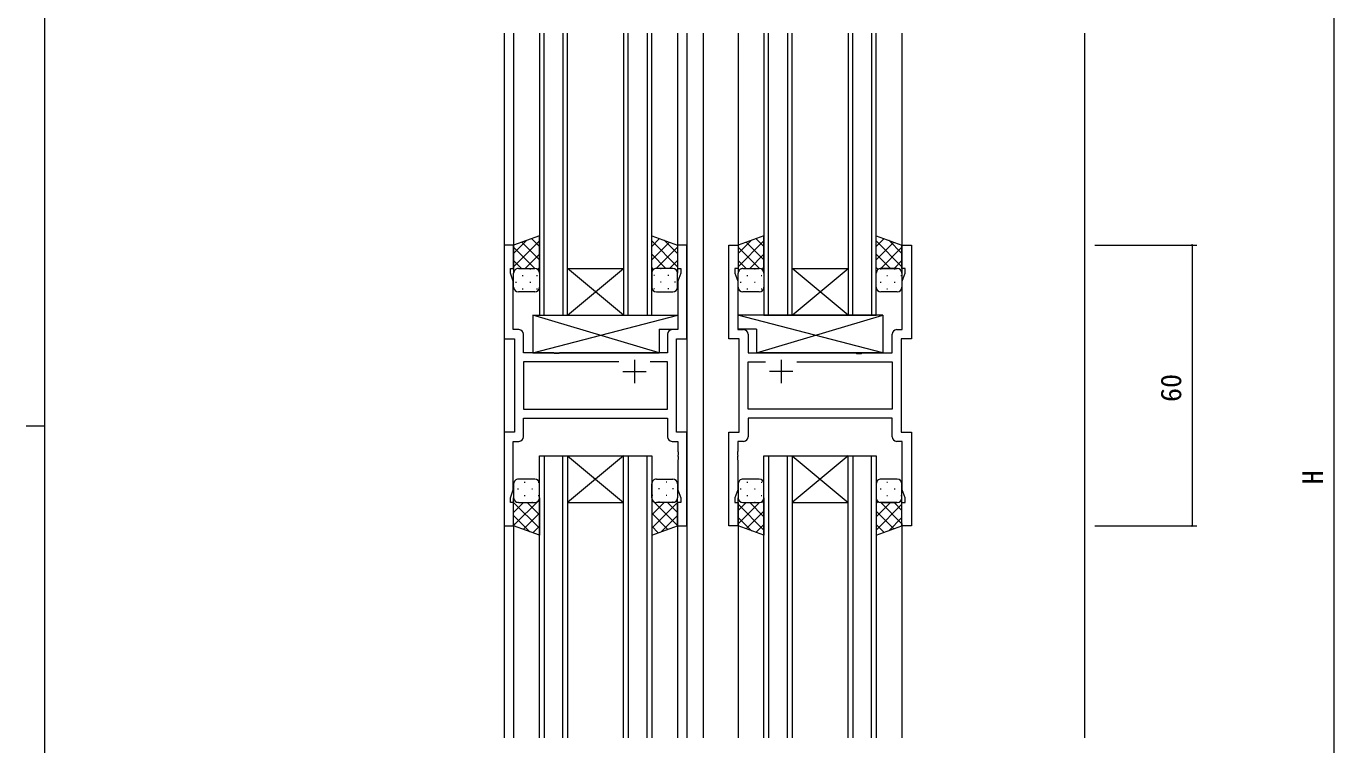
# Model space of a CAD drawing. Units: millimetres, scale not verified. Extents: x -567 to 567, y -403 to 403.
# Drawn here: x -566.7 to -287.2, y -44.1 to 109.4 of the extents above; entities that cross this region are included whole.
import ezdxf
from ezdxf.enums import TextEntityAlignment as Align

# ---------------------------------------------------------------- set-up
doc = ezdxf.new("R2010")
doc.units = ezdxf.units.MM
doc.header["$LTSCALE"] = 2
for name, color, linetype, lineweight in [('0-1_USER1', 2, 'Continuous', 9), ('0-2_YKK_ZWAK', 4, 'Continuous', 9), ('0-3_YKK_11', 6, 'Continuous', 9), ('0-4_YKK_12', 7, 'Continuous', 9), ('0-5_YKK_13', 7, 'Continuous', 9)]:
    doc.layers.add(name, color=color, linetype=linetype, lineweight=lineweight)
doc.styles.add('ＭＳ ゴシック', font='')
doc.styles.get('ＭＳ ゴシック').set_extended_font_data('MS Gothic')

msp = doc.modelspace()

# ---------------------------------------------------------------- linework, layer by layer
at = {"layer": '0-1_USER1'}
for p, q in [((-464.531, 107.86), (-464.531, -42.64)), ((-462.531, 107.86), (-462.531, 62.11)), ((-456.031, 47.61), (-456.031, 107.86)), ((-452.031, 107.86), (-452.031, 47.61)), ((-438.031, 47.61), (-438.031, 107.86)), ((-434.031, 107.86), (-434.031, 47.61)), ((-427.531, 107.86), (-427.531, 62.11)), ((-425.531, 107.86), (-425.531, -42.64)), ((-422.031, 107.86), (-422.031, -42.64)), ((-414.531, 107.86), (-414.531, 62.11)), ((-408.031, 47.61), (-408.031, 107.86)), ((-404.031, 107.86), (-404.031, 47.61)), ((-390.031, 47.61), (-390.031, 107.86)), ((-386.031, 107.86), (-386.031, 47.61)), ((-379.531, 107.86), (-379.531, 62.11)), ((-340.531, 107.86), (-340.531, -42.64)), ((-451.031, 57.61), (-439.031, 57.61)), ((-451.031, 47.61), (-439.031, 57.61)), ((-439.031, 47.61), (-451.031, 57.61)), ((-403.031, 57.61), (-391.031, 57.61)), ((-403.031, 47.61), (-391.031, 57.61)), ((-391.031, 47.61), (-403.031, 57.61)), ((-451.031, 47.61), (-439.031, 47.61)), ((-403.031, 47.61), (-391.031, 47.61)), ((-456.031, 17.61), (-456.031, -42.64)), ((-452.031, -42.64), (-452.031, 17.61)), ((-451.031, 17.61), (-439.031, 17.61)), ((-451.031, 17.61), (-439.031, 7.61)), ((-439.031, 17.61), (-451.031, 7.61)), ((-438.031, 17.61), (-438.031, -42.64)), ((-434.031, -42.64), (-434.031, 17.61)), ((-408.031, 17.61), (-408.031, -42.64)), ((-404.031, -42.64), (-404.031, 17.61)), ((-403.031, 17.61), (-391.031, 17.61)), ((-403.031, 17.61), (-391.031, 7.61)), ((-391.031, 17.61), (-403.031, 7.61)), ((-390.031, 17.61), (-390.031, -42.64)), ((-386.031, -42.64), (-386.031, 17.61)), ((-451.031, 7.61), (-439.031, 7.61)), ((-403.031, 7.61), (-391.031, 7.61)), ((-462.531, 3.11), (-462.531, -42.64)), ((-427.531, 3.11), (-427.531, -42.64)), ((-414.531, 3.11), (-414.531, -42.64)), ((-379.531, 3.11), (-379.531, -42.64))]:
    msp.add_line(p, q, dxfattribs=at)
for points in [[(-457.031, 107.86), (-457.031, 47.61), (-451.031, 47.61), (-451.031, 107.86)], [(-439.031, 107.86), (-439.031, 47.61), (-433.031, 47.61), (-433.031, 107.86)], [(-409.031, 107.86), (-409.031, 47.61), (-403.031, 47.61), (-403.031, 107.86)], [(-391.031, 107.86), (-391.031, 47.61), (-385.031, 47.61), (-385.031, 107.86)], [(-457.031, -42.64), (-457.031, 17.61), (-451.031, 17.61), (-451.031, -42.64)], [(-439.031, -42.64), (-439.031, 17.61), (-433.031, 17.61), (-433.031, -42.64)], [(-409.031, -42.64), (-409.031, 17.61), (-403.031, 17.61), (-403.031, -42.64)], [(-391.031, -42.64), (-391.031, 17.61), (-385.031, 17.61), (-385.031, -42.64)]]:
    msp.add_lwpolyline(points, dxfattribs=at)
at = {"layer": '0-2_YKK_ZWAK'}
for p, q in [((-462.531, 60.807), (-459.698, 63.641)), ((-462.531, 57.979), (-457.031, 63.479)), ((-458.011, 57.61), (-462.531, 62.131)), ((-457.031, 59.459), (-460.809, 63.237)), ((-457.031, 62.287), (-458.735, 63.991)), ((-433.031, 62.287), (-431.328, 63.991)), ((-427.531, 57.979), (-433.031, 63.479)), ((-433.031, 59.459), (-429.254, 63.237)), ((-432.052, 57.61), (-427.531, 62.131)), ((-427.531, 60.807), (-430.365, 63.641)), ((-414.531, 60.807), (-411.698, 63.641)), ((-414.531, 57.979), (-409.031, 63.479)), ((-410.011, 57.61), (-414.531, 62.131)), ((-409.031, 59.459), (-412.809, 63.237)), ((-409.031, 62.287), (-410.735, 63.991)), ((-385.031, 62.287), (-383.328, 63.991)), ((-379.531, 57.979), (-385.031, 63.479)), ((-385.031, 59.459), (-381.254, 63.237)), ((-384.052, 57.61), (-379.531, 62.131)), ((-379.531, 60.807), (-382.365, 63.641)), ((-460.84, 57.61), (-462.531, 59.302)), ((-460.071, 57.61), (-457.031, 60.65)), ((-429.992, 57.61), (-433.031, 60.65)), ((-429.223, 57.61), (-427.531, 59.302)), ((-412.84, 57.61), (-414.531, 59.302)), ((-412.071, 57.61), (-409.031, 60.65)), ((-381.992, 57.61), (-385.031, 60.65)), ((-381.223, 57.61), (-379.531, 59.302)), ((-462.531, 53.61), (-462.531, 56.61)), ((-461.946, 57.52), (-461.911, 57.52)), ((-461.531, 57.61), (-458.031, 57.61)), ((-461.531, 57.61), (-458.031, 57.61)), ((-460.696, 56.105), (-460.496, 56.105)), ((-459.081, 57.52), (-458.881, 57.52)), ((-457.666, 56.105), (-457.466, 56.105)), ((-457.438, 57.415), (-457.031, 57.822)), ((-457.031, 56.631), (-457.032, 56.631)), ((-457.031, 56.61), (-457.031, 53.61)), ((-432.625, 57.415), (-433.031, 57.822)), ((-433.031, 56.631), (-433.031, 56.631)), ((-433.031, 56.61), (-433.031, 53.61)), ((-432.396, 56.105), (-432.596, 56.105)), ((-428.531, 57.61), (-432.031, 57.61)), ((-428.531, 57.61), (-432.031, 57.61)), ((-430.981, 57.52), (-431.181, 57.52)), ((-429.366, 56.105), (-429.566, 56.105)), ((-428.117, 57.52), (-428.151, 57.52)), ((-427.531, 53.61), (-427.531, 56.61)), ((-414.531, 53.61), (-414.531, 56.61)), ((-413.946, 57.52), (-413.911, 57.52)), ((-413.531, 57.61), (-410.031, 57.61)), ((-413.531, 57.61), (-410.031, 57.61)), ((-412.696, 56.105), (-412.496, 56.105)), ((-411.081, 57.52), (-410.881, 57.52)), ((-409.666, 56.105), (-409.466, 56.105)), ((-409.438, 57.415), (-409.031, 57.822)), ((-409.031, 56.631), (-409.032, 56.631)), ((-409.031, 56.61), (-409.031, 53.61)), ((-384.625, 57.415), (-385.031, 57.822)), ((-385.031, 56.631), (-385.031, 56.631)), ((-385.031, 53.61), (-385.031, 56.61)), ((-384.211, 57.52), (-384.011, 57.52)), ((-380.531, 57.61), (-384.031, 57.61)), ((-384.031, 57.61), (-380.531, 57.61)), ((-382.796, 56.105), (-382.596, 56.105)), ((-381.181, 57.52), (-380.981, 57.52)), ((-379.766, 56.105), (-379.566, 56.105)), ((-379.531, 56.61), (-379.531, 53.61)), ((-462.111, 54.69), (-461.911, 54.69)), ((-460.696, 53.275), (-460.496, 53.275)), ((-459.081, 54.69), (-458.881, 54.69)), ((-457.666, 53.275), (-457.466, 53.275)), ((-432.396, 53.275), (-432.596, 53.275)), ((-430.981, 54.69), (-431.181, 54.69)), ((-429.366, 53.275), (-429.566, 53.275)), ((-427.951, 54.69), (-428.151, 54.69)), ((-414.111, 54.69), (-413.911, 54.69)), ((-412.696, 53.275), (-412.496, 53.275)), ((-411.081, 54.69), (-410.881, 54.69)), ((-409.666, 53.275), (-409.466, 53.275)), ((-384.211, 54.69), (-384.011, 54.69)), ((-382.796, 53.275), (-382.596, 53.275)), ((-381.181, 54.69), (-380.981, 54.69)), ((-379.766, 53.275), (-379.589, 53.275)), ((-458.031, 52.61), (-461.531, 52.61)), ((-432.031, 52.61), (-428.531, 52.61)), ((-410.031, 52.61), (-413.531, 52.61)), ((-380.531, 52.61), (-384.031, 52.61)), ((-458.457, 47.61), (-458.457, 39.61)), ((-458.457, 47.61), (-427.461, 47.61)), ((-458.457, 39.61), (-427.461, 47.61)), ((-431.457, 39.61), (-458.457, 47.61)), ((-427.461, 47.61), (-427.461, 44.61)), ((-383.606, 47.61), (-414.601, 47.61)), ((-414.601, 47.61), (-414.601, 44.61)), ((-383.606, 39.61), (-414.601, 47.61)), ((-410.606, 39.61), (-383.606, 47.61)), ((-383.606, 47.61), (-383.606, 39.61)), ((-431.457, 44.61), (-431.457, 39.61)), ((-431.457, 44.61), (-427.461, 44.61)), ((-410.606, 44.61), (-414.601, 44.61)), ((-410.606, 44.61), (-410.606, 39.61)), ((-458.457, 39.61), (-431.457, 39.61)), ((-383.606, 39.61), (-410.606, 39.61)), ((-462.531, 11.61), (-462.531, 8.61)), ((-458.031, 12.61), (-461.531, 12.61)), ((-460.296, 11.945), (-460.096, 11.945)), ((-457.266, 11.945), (-457.089, 11.945)), ((-457.031, 8.61), (-457.031, 11.61)), ((-433.031, 8.61), (-433.031, 11.61)), ((-432.796, 11.945), (-432.974, 11.945)), ((-432.031, 12.61), (-428.531, 12.61)), ((-429.766, 11.945), (-429.966, 11.945)), ((-427.531, 11.61), (-427.531, 8.61)), ((-414.531, 11.61), (-414.531, 8.61)), ((-410.031, 12.61), (-413.531, 12.61)), ((-412.696, 11.945), (-412.496, 11.945)), ((-409.666, 11.945), (-409.466, 11.945)), ((-409.031, 8.61), (-409.031, 11.61)), ((-385.031, 11.61), (-385.031, 8.61)), ((-380.531, 12.61), (-384.031, 12.61)), ((-382.796, 11.945), (-382.596, 11.945)), ((-379.766, 11.945), (-379.589, 11.945)), ((-379.531, 8.61), (-379.531, 11.61)), ((-461.711, 10.53), (-461.511, 10.53)), ((-460.296, 9.115), (-460.096, 9.115)), ((-458.681, 10.53), (-458.481, 10.53)), ((-457.266, 9.115), (-457.066, 9.115)), ((-432.796, 9.115), (-432.996, 9.115)), ((-431.381, 10.53), (-431.581, 10.53)), ((-429.766, 9.115), (-429.966, 9.115)), ((-428.351, 10.53), (-428.551, 10.53)), ((-414.111, 10.53), (-413.911, 10.53)), ((-412.696, 9.115), (-412.496, 9.115)), ((-411.081, 10.53), (-410.881, 10.53)), ((-409.666, 9.115), (-409.466, 9.115)), ((-409.031, 8.59), (-409.032, 8.59)), ((-385.031, 8.59), (-385.031, 8.59)), ((-384.211, 10.53), (-384.011, 10.53)), ((-382.796, 9.115), (-382.596, 9.115)), ((-381.181, 10.53), (-380.981, 10.53)), ((-379.766, 9.115), (-379.566, 9.115)), ((-462.503, 8.375), (-462.531, 8.347)), ((-457.031, 8.19), (-462.531, 2.69)), ((-462.531, 7.642), (-457.031, 2.142)), ((-460.44, 7.61), (-462.531, 5.519)), ((-461.711, 7.7), (-461.511, 7.7)), ((-461.531, 7.61), (-458.031, 7.61)), ((-461.531, 7.61), (-458.031, 7.61)), ((-459.671, 7.61), (-457.031, 4.971)), ((-458.681, 7.7), (-458.481, 7.7)), ((-457.236, 8.004), (-457.031, 7.799)), ((-433.031, 8.19), (-427.531, 2.69)), ((-432.827, 8.004), (-433.031, 7.799)), ((-427.531, 7.642), (-433.031, 2.142)), ((-430.392, 7.61), (-433.031, 4.971)), ((-428.531, 7.61), (-432.031, 7.61)), ((-428.531, 7.61), (-432.031, 7.61)), ((-431.381, 7.7), (-431.581, 7.7)), ((-429.623, 7.61), (-427.531, 5.519)), ((-428.351, 7.7), (-428.551, 7.7)), ((-427.56, 8.375), (-427.531, 8.347)), ((-410.011, 7.611), (-414.531, 3.09)), ((-412.84, 7.61), (-414.531, 5.919)), ((-414.531, 7.242), (-409.031, 1.742)), ((-413.946, 7.7), (-413.911, 7.7)), ((-413.531, 7.61), (-410.031, 7.61)), ((-413.531, 7.61), (-410.031, 7.61)), ((-409.031, 5.762), (-412.809, 1.984)), ((-412.071, 7.61), (-409.031, 4.571)), ((-411.081, 7.7), (-410.881, 7.7)), ((-409.438, 7.805), (-409.031, 7.399)), ((-384.625, 7.805), (-385.031, 7.399)), ((-381.992, 7.61), (-385.031, 4.571)), ((-379.531, 7.242), (-385.031, 1.742)), ((-385.031, 5.762), (-381.254, 1.984)), ((-384.211, 7.7), (-384.011, 7.7)), ((-384.052, 7.611), (-379.531, 3.09)), ((-380.531, 7.61), (-384.031, 7.61)), ((-384.031, 7.61), (-380.531, 7.61)), ((-381.223, 7.61), (-379.531, 5.919)), ((-381.181, 7.7), (-380.981, 7.7)), ((-462.531, 4.814), (-459.069, 1.351)), ((-457.031, 5.362), (-460.516, 1.877)), ((-433.031, 5.362), (-429.547, 1.877)), ((-427.531, 4.814), (-430.994, 1.351)), ((-414.531, 4.414), (-411.698, 1.58)), ((-409.031, 2.933), (-410.735, 1.23)), ((-385.031, 2.933), (-383.328, 1.23)), ((-379.531, 4.414), (-382.365, 1.58)), ((-457.031, 2.533), (-458.442, 1.123)), ((-433.031, 2.533), (-431.621, 1.123))]:
    msp.add_line(p, q, dxfattribs=at)
for points in [[(-457.031, 56.61), (-457.031, 64.61), (-462.531, 62.61), (-462.531, 56.61)], [(-433.031, 56.61), (-433.031, 64.61), (-427.531, 62.61), (-427.531, 56.61)], [(-409.031, 56.61), (-409.031, 64.61), (-414.531, 62.61), (-414.531, 56.61)], [(-385.031, 56.61), (-385.031, 64.61), (-379.531, 62.61), (-379.531, 56.61)], [(-457.031, 8.61), (-457.031, 0.61), (-462.531, 2.61), (-462.531, 8.61)], [(-433.031, 8.61), (-433.031, 0.61), (-427.531, 2.61), (-427.531, 8.61)], [(-409.031, 8.61), (-409.031, 0.61), (-414.531, 2.61), (-414.531, 8.61)], [(-385.031, 8.61), (-385.031, 0.61), (-379.531, 2.61), (-379.531, 8.61)]]:
    msp.add_lwpolyline(points, dxfattribs=at)
for centre, start, end in [((-461.531, 56.61), 89.9999, 179.9999), ((-461.531, 56.61), 89.9999, 179.9999), ((-458.031, 56.61), 359.9999, 89.9999), ((-458.031, 56.61), 359.9999, 89.9999), ((-432.031, 56.61), 90.0001, 180.0001), ((-432.031, 56.61), 90.0001, 180.0001), ((-428.531, 56.61), 0.0001, 90.0001), ((-428.531, 56.61), 0.0001, 90.0001), ((-413.531, 56.61), 89.9999, 179.9999), ((-413.531, 56.61), 89.9999, 179.9999), ((-410.031, 56.61), 359.9999, 89.9999), ((-410.031, 56.61), 359.9999, 89.9999), ((-384.031, 56.61), 90.0001, 180.0001), ((-384.031, 56.61), 89.9999, 179.9999), ((-380.531, 56.61), 0.0001, 90.0001), ((-380.531, 56.61), 359.9999, 89.9999), ((-461.531, 53.61), 179.9999, 269.9999), ((-458.031, 53.61), 269.9999, 359.9999), ((-432.031, 53.61), 180.0001, 270.0001), ((-428.531, 53.61), 270.0001, 0.0001), ((-413.531, 53.61), 179.9999, 269.9999), ((-410.031, 53.61), 269.9999, 359.9999), ((-384.031, 53.61), 179.9999, 269.9999), ((-380.531, 53.61), 269.9999, 359.9999), ((-461.531, 11.61), 90.0001, 180.0001), ((-458.031, 11.61), 0.0001, 90.0001), ((-432.031, 11.61), 89.9999, 179.9999), ((-428.531, 11.61), 359.9999, 89.9999), ((-413.531, 11.61), 90.0001, 180.0001), ((-410.031, 11.61), 0.0001, 90.0001), ((-384.031, 11.61), 90.0001, 180.0001), ((-380.531, 11.61), 0.0001, 90.0001), ((-461.531, 8.61), 180.0001, 270.0001), ((-461.531, 8.61), 180.0001, 270.0001), ((-458.031, 8.61), 270.0001, 0.0001), ((-458.031, 8.61), 270.0001, 0.0001), ((-432.031, 8.61), 179.9999, 269.9999), ((-432.031, 8.61), 179.9999, 269.9999), ((-428.531, 8.61), 269.9999, 359.9999), ((-428.531, 8.61), 269.9999, 359.9999), ((-413.531, 8.61), 180.0001, 270.0001), ((-413.531, 8.61), 180.0001, 270.0001), ((-410.031, 8.61), 270.0001, 0.0001), ((-410.031, 8.61), 270.0001, 0.0001), ((-384.031, 8.61), 179.9999, 269.9999), ((-384.031, 8.61), 180.0001, 270.0001), ((-380.531, 8.61), 269.9999, 359.9999), ((-380.531, 8.61), 270.0001, 0.0001)]:
    msp.add_arc(centre, 1, start, end, dxfattribs=at)
at = {"layer": '0-3_YKK_11'}
for p, q in [((-287.231, 206.11), (-287.231, -179.89)), ((-338.303, 62.61), (-316.531, 62.61)), ((-317.531, 62.61), (-317.531, 2.61)), ((-338.303, 2.61), (-316.531, 2.61))]:
    msp.add_line(p, q, dxfattribs=at)
for centre, start, end in [((-317.531, 62.61), 90, 270), ((-317.531, 62.61), 270, 90), ((-317.531, 2.61), 90, 270), ((-317.531, 2.61), 270, 90)]:
    msp.add_arc(centre, 0.106, start, end, dxfattribs=at)
at = {"layer": '0-4_YKK_12'}
for p, q in [((-440.082, 37.68), (-460.401, 37.68)), ((-436.731, 38.11), (-436.731, 33.11)), ((-405.331, 38.11), (-405.331, 33.11)), ((-401.981, 37.68), (-381.661, 37.68)), ((-439.231, 35.61), (-434.231, 35.61)), ((-402.831, 35.61), (-407.831, 35.61)), ((-460.401, 21.68), (-460.401, 25.61)), ((-381.661, 21.68), (-381.661, 25.61))]:
    msp.add_line(p, q, dxfattribs=at)
for points in [[(-461.401, 44.54), (-462.601, 44.54), (-462.601, 54.879), (-463.231, 56.61), (-463.231, 57.61), (-462.531, 57.61), (-462.531, 62.61), (-464.531, 62.61), (-464.531, 42.61), (-462.331, 42.61), (-462.331, 22.61), (-464.531, 22.61), (-464.531, 2.61), (-462.531, 2.61), (-462.531, 7.61), (-463.231, 7.61), (-463.231, 8.61), (-462.601, 10.341), (-462.601, 20.68), (-461.401, 20.68)], [(-428.661, 20.68), (-427.461, 20.68), (-427.461, 18.569), (-427.341, 18.385), (-427.341, 17.835), (-427.461, 17.652), (-427.461, 17.569), (-427.341, 17.385), (-427.341, 16.835), (-427.461, 16.652), (-427.461, 10.341), (-426.831, 8.61), (-426.831, 7.61), (-427.531, 7.61), (-427.531, 2.61), (-425.531, 2.61), (-425.531, 22.61), (-427.731, 22.61), (-427.731, 42.61), (-425.531, 42.61), (-425.531, 62.61), (-427.531, 62.61), (-427.531, 57.61), (-426.831, 57.61), (-426.831, 56.61), (-427.461, 54.879), (-427.461, 44.54), (-428.661, 44.54)], [(-413.401, 20.68), (-414.601, 20.68), (-414.601, 18.569), (-414.721, 18.385), (-414.721, 17.835), (-414.601, 17.652), (-414.601, 17.569), (-414.721, 17.385), (-414.721, 16.835), (-414.601, 16.652), (-414.601, 10.341), (-415.231, 8.61), (-415.231, 7.61), (-414.531, 7.61), (-414.531, 2.61), (-416.531, 2.61), (-416.531, 22.61), (-414.331, 22.61), (-414.331, 42.61), (-416.531, 42.61), (-416.531, 62.61), (-414.531, 62.61), (-414.531, 57.61), (-415.231, 57.61), (-415.231, 56.61), (-414.601, 54.879), (-414.601, 44.54), (-413.401, 44.54)], [(-380.661, 44.54), (-379.461, 44.54), (-379.461, 54.879), (-378.831, 56.61), (-378.831, 57.61), (-379.531, 57.61), (-379.531, 62.61), (-377.531, 62.61), (-377.531, 42.61), (-379.731, 42.61), (-379.731, 22.61), (-377.531, 22.61), (-377.531, 2.61), (-379.531, 2.61), (-379.531, 7.61), (-378.831, 7.61), (-378.831, 8.61), (-379.461, 10.341), (-379.461, 20.68), (-380.661, 20.68)], [(-429.661, 43.54), (-429.661, 39.61), (-452.661, 39.61), (-452.852, 39.467), (-453.811, 39.467), (-454.002, 39.61), (-460.401, 39.61), (-460.401, 43.54)], [(-412.401, 43.54), (-412.401, 39.61), (-389.402, 39.61), (-389.211, 39.467), (-388.252, 39.467), (-388.061, 39.61), (-381.661, 39.61), (-381.661, 43.54)], [(-440.082, 37.68), (-460.401, 37.68), (-460.401, 27.54), (-429.661, 27.54), (-429.661, 37.68), (-433.381, 37.68)], [(-401.981, 37.68), (-381.661, 37.68), (-381.661, 27.54), (-412.401, 27.54), (-412.401, 37.68), (-408.682, 37.68)], [(-460.401, 25.61), (-429.661, 25.61), (-429.661, 21.68)], [(-381.661, 25.61), (-412.401, 25.61), (-412.401, 21.68)]]:
    msp.add_lwpolyline(points, dxfattribs=at)
for centre, start, end in [((-461.401, 43.54), 0.00001, 89.99999), ((-428.661, 43.54), 90.00001, 179.99999), ((-413.401, 43.54), 0.00001, 89.99999), ((-380.661, 43.54), 90.00001, 179.99999), ((-461.401, 21.68), 270.00001, 359.99999), ((-428.661, 21.68), 180.00001, 269.99999), ((-413.401, 21.68), 270.00001, 359.99999), ((-380.661, 21.68), 180.00001, 269.99999)]:
    msp.add_arc(centre, 1, start, end, dxfattribs=at)
at = {"layer": '0-5_YKK_13'}
for p, q in [((-562.726, -351), (-562.726, 399)), ((-566.726, 24), (-562.726, 24))]:
    msp.add_line(p, q, dxfattribs=at)

# ---------------------------------------------------------------- texts
at = {"layer": '0-3_YKK_11', "style": 'ＭＳ ゴシック'}
for s, p in [('60', (-318.531, 29.09)), ('H', (-288.231, 11.51))]:
    msp.add_text(s, height=4.399, rotation=90, dxfattribs=at).set_placement(p, align=Align.BOTTOM_LEFT)

doc.saveas('drawing.dxf')
